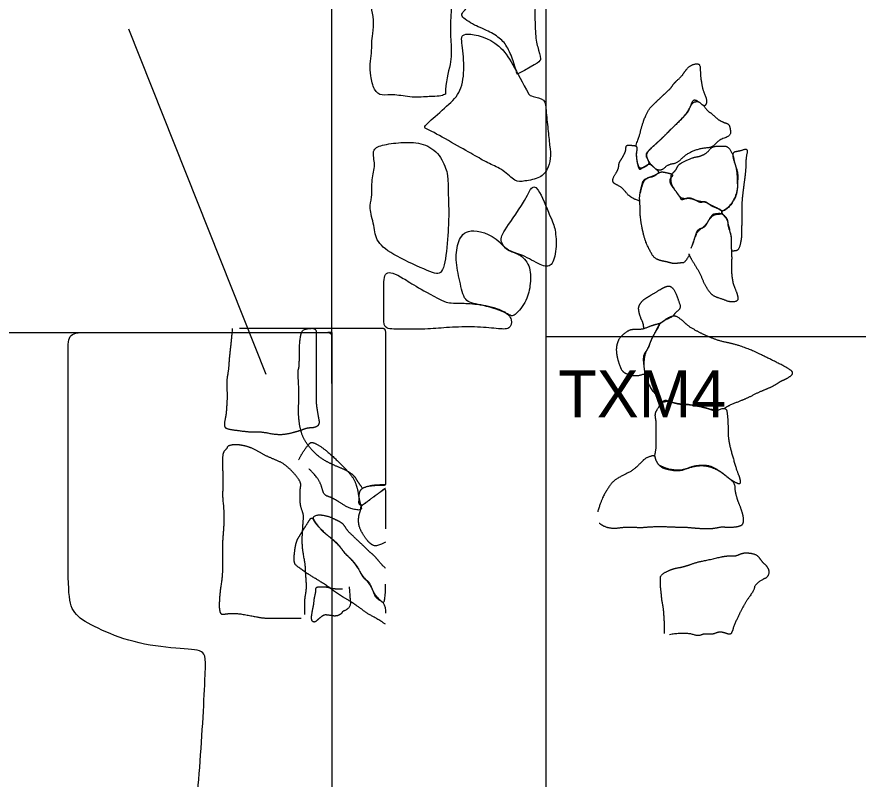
# Model space of a CAD drawing. Extents: x -238.8 to -151.2, y 363.7 to 449.3.
# Drawn here: x -209.81 to -200.87, y 405.22 to 413.32 of the extents above; entities that cross this region are included whole.
import ezdxf

# ---------------------------------------------------------------- set-up
doc = ezdxf.new("R2010")
doc.units = 0
for name, color, linetype in [('Building  Outline', 7, 'Continuous'), ('Chimney Base', 7, 'Continuous'), ('Default', 7, 'Continuous'), ('Feature Numbers', 7, 'Continuous'), ('Limestone Alignment', 7, 'Continuous'), ('Quad Labels', 7, 'Continuous'), ('Quadrat', 7, 'Continuous'), ('Stone', 7, 'Continuous'), ('Trench', 7, 'Continuous')]:
    doc.layers.add(name, color=color, linetype=linetype)

msp = doc.modelspace()

# ---------------------------------------------------------------- linework, layer by layer
at = {"layer": 'Building  Outline'}
msp.add_lwpolyline([(-206.4541, 380.0835), (-206.4659, 438.7662), (-200.888, 438.783)], dxfattribs=at)
msp.add_lwpolyline([(-204.1843, 416.0723), (-189.6575, 416.0723), (-189.6575, 401.6537), (-204.1843, 401.6537)], close=True, dxfattribs=at)
at = {"layer": 'Chimney Base'}
for points in [[(-206.1322, 408.3081), (-206.1796, 408.3689), (-206.2185, 408.441), (-206.3073, 408.502), (-206.4183, 408.5464), (-206.5348, 408.6019), (-206.6292, 408.6685), (-206.7402, 408.7961), (-206.7901, 408.907), (-206.8123, 409.0346), (-206.8179, 409.1567), (-206.8123, 409.2288), (-206.8123, 409.3897), (-206.8234, 409.5617), (-206.8068, 409.6006), (-206.8068, 409.817), (-206.7957, 409.9335), (-206.7679, 410.0119), (-206.5293, 410.0119), (-206.3628, 410.0119), (-206.1852, 410.0119), (-206.0464, 410.0119), (-205.9465, 410.0119), (-205.8909, 410.0119), (-205.8909, 409.8946), (-205.8909, 409.7171), (-205.8909, 409.5839), (-205.8909, 409.4674), (-205.8909, 409.129), (-205.8909, 408.8682), (-205.8909, 408.6407), (-205.8909, 408.4576), (-205.8909, 408.3799), (-205.8909, 408.3356), (-205.979, 408.3448), (-206.0794, 408.3287)], [(-207.5199, 410.0105), (-207.531, 409.8932), (-207.5365, 409.8322), (-207.5532, 409.6879), (-207.5587, 409.5825), (-207.5809, 409.4549), (-207.5754, 409.3273), (-207.5754, 409.2441), (-207.5865, 409.0887), (-207.6087, 408.9888), (-207.592, 408.9445), (-207.481, 408.9278), (-207.3478, 408.9112), (-207.2812, 408.9112), (-207.2035, 408.9112), (-207.0648, 408.8834), (-206.9593, 408.8834), (-206.8483, 408.9112), (-206.7762, 408.9334), (-206.7207, 408.9556), (-206.6485, 408.9556), (-206.5875, 408.9888), (-206.6041, 409.0776), (-206.6208, 409.1775), (-206.6263, 409.2441), (-206.6263, 409.3717), (-206.6263, 409.466), (-206.6263, 409.577), (-206.6263, 409.7157), (-206.6263, 409.8155), (-206.6263, 409.8766), (-206.6263, 409.9432), (-206.6263, 410.0105), (-206.7651, 410.0105), (-206.9593, 410.0105), (-207.2535, 410.0105), (-207.4422, 410.0105)], [(-206.7484, 406.9693), (-206.7484, 407.0747), (-206.7484, 407.1413), (-206.7318, 407.23), (-206.7318, 407.3077), (-206.7429, 407.4353), (-206.7429, 407.4964), (-206.7706, 407.6406), (-206.7762, 407.7183), (-206.7762, 407.8015), (-206.7706, 407.8903), (-206.7651, 407.9735), (-206.7595, 408.0234), (-206.7984, 408.1289), (-206.7984, 408.2287), (-206.7984, 408.3009), (-206.7873, 408.3674), (-206.8428, 408.4451), (-206.9038, 408.5117), (-206.9815, 408.5783), (-207.087, 408.6227), (-207.1869, 408.667), (-207.2757, 408.7225), (-207.3756, 408.7614), (-207.4921, 408.778), (-207.5698, 408.7614), (-207.5809, 408.7281), (-207.6198, 408.6948), (-207.6253, 408.5894), (-207.6198, 408.4174), (-207.6198, 408.3231), (-207.6253, 408.2287), (-207.6087, 408.0789), (-207.6087, 407.9236), (-207.6253, 407.7349), (-207.6253, 407.6184), (-207.6253, 407.4797), (-207.6253, 407.3798), (-207.6475, 407.2411), (-207.6586, 407.1024), (-207.6586, 407.0248), (-207.642, 406.9637), (-207.5587, 406.9804), (-207.4588, 406.9804), (-207.309, 406.9526), (-207.1924, 406.9304), (-207.1203, 406.9304), (-207.0481, 406.9304), (-206.9593, 406.9304), (-206.8539, 406.9304), (-206.7873, 406.9304)], [(-206.815, 408.6116), (-206.7817, 408.6781), (-206.7096, 408.778), (-206.6763, 408.8058), (-206.5875, 408.7614), (-206.4931, 408.6892), (-206.3877, 408.5894), (-206.2933, 408.4951), (-206.2212, 408.4007), (-206.1879, 408.3009), (-206.1768, 408.2232), (-206.1601, 408.1455), (-206.1379, 408.0678), (-206.2878, 408.1011), (-206.3877, 408.1677), (-206.4654, 408.2121), (-206.5486, 408.2398), (-206.5708, 408.3397), (-206.6208, 408.434), (-206.704, 408.5172)], [(-205.8909, 408.3467), (-205.9798, 408.3467), (-206.0631, 408.3356), (-206.1463, 408.3078), (-206.1741, 408.2634), (-206.1741, 408.1969), (-206.1796, 408.1414), (-206.1377, 408.1281), (-206.0763, 408.1755), (-206.0085, 408.2259), (-205.9568, 408.2641), (-205.912, 408.2963), (-205.8909, 408.3134)], [(-205.8909, 407.7363), (-205.9909, 407.6864), (-206.052, 407.7197), (-206.113, 407.7863), (-206.1685, 407.8917), (-206.1796, 407.9583), (-206.1741, 408.0249), (-206.1574, 408.0692), (-206.1519, 408.1247), (-206.0908, 408.1636), (-206.0187, 408.219), (-205.941, 408.2745), (-205.8909, 408.3189), (-205.8909, 408.219), (-205.8909, 408.0526), (-205.8909, 407.9416), (-205.8909, 407.8806)], [(-205.8909, 406.8653), (-205.9854, 406.9263), (-206.0908, 406.9818), (-206.1741, 407.0484), (-206.3128, 407.1371), (-206.4238, 407.2037), (-206.5126, 407.2758), (-206.6791, 407.3757), (-206.7457, 407.4201), (-206.8234, 407.4756), (-206.8623, 407.5089), (-206.8623, 407.6032), (-206.8456, 407.7142), (-206.829, 407.7641), (-206.7957, 407.8196), (-206.7402, 407.9083), (-206.7013, 407.9694), (-206.6736, 408.0082), (-206.607, 407.9083), (-206.557, 407.8473), (-206.4682, 407.7807), (-206.385, 407.7086), (-206.3239, 407.6143), (-206.2629, 407.5643), (-206.1963, 407.4922), (-206.1574, 407.409), (-206.1186, 407.348), (-206.0686, 407.3202), (-206.0298, 407.2315), (-205.9965, 407.1427), (-205.8909, 407.0872), (-205.8909, 406.9818)], [(-205.8909, 407.4589), (-205.941, 407.5089), (-205.9965, 407.581), (-206.0631, 407.6365), (-206.1241, 407.6975), (-206.2185, 407.7863), (-206.2962, 407.8584), (-206.3406, 407.9361), (-206.4183, 407.9749), (-206.5015, 408.0138), (-206.6236, 408.0304), (-206.681, 407.9883), (-206.56, 407.8553), (-206.4651, 407.7765), (-206.3844, 407.6998), (-206.3258, 407.6239), (-206.2503, 407.5492), (-206.1847, 407.464), (-206.1395, 407.3822), (-206.0969, 407.3362), (-206.0516, 407.2788), (-206.0129, 407.19), (-205.9513, 407.12), (-205.8909, 407.0761), (-205.8909, 407.2925)], [(-206.2767, 407.2633), (-206.2711, 407.169), (-206.26, 407.058), (-206.31, 407.0137), (-206.3488, 407.0026), (-206.3599, 406.9748), (-206.4154, 406.9471), (-206.5098, 406.9637), (-206.5486, 406.9637), (-206.6041, 406.9193), (-206.6485, 406.8805), (-206.6818, 406.9082), (-206.6707, 407.0026), (-206.6541, 407.0691), (-206.6485, 407.1413), (-206.6319, 407.2023), (-206.6319, 407.2578), (-206.5986, 407.2633), (-206.5153, 407.2633), (-206.4709, 407.2467), (-206.4043, 407.2411), (-206.3488, 407.2411)]]:
    msp.add_open_spline(points, degree=2, dxfattribs=at)
at = {"layer": 'Default'}
msp.add_open_spline([(-203.2335, 411.9465), (-203.1948, 412.0448), (-203.1733, 412.1361), (-203.1303, 412.265), (-203.0927, 412.3402), (-203.0282, 412.4047), (-202.9799, 412.453), (-202.9154, 412.5121), (-202.8563, 412.5658), (-202.824, 412.6195), (-202.7435, 412.6893), (-202.7058, 412.7484), (-202.6467, 412.8129), (-202.5447, 412.8344), (-202.5447, 412.7108), (-202.5285, 412.598), (-202.5124, 412.5336), (-202.4694, 412.4315), (-202.4963, 412.3617), (-202.5715, 412.4315), (-202.6252, 412.4423), (-202.6575, 412.3509), (-202.6897, 412.2919), (-202.7811, 412.2005), (-202.8832, 412.1039), (-202.9369, 412.0448), (-203.0336, 411.9588), (-203.0927, 411.9051), (-203.1303, 411.8568), (-203.0981, 411.7977), (-203.0871, 411.7551), (-203.1585, 411.7144), (-203.1946, 411.7125), (-203.2203, 411.8041), (-203.2229, 411.8779)], degree=2, dxfattribs=at)
at = {"layer": 'Feature Numbers'}
msp.add_line((-207.1591, 409.5199), (-208.6183, 413.1911), dxfattribs=at)
at = {"layer": 'Limestone Alignment'}
for points in [[(-202.5115, 412.3861), (-202.4694, 412.3187), (-202.4264, 412.3026), (-202.3673, 412.2381), (-202.2975, 412.2005), (-202.2384, 412.1844), (-202.2223, 412.1146), (-202.2276, 412.0555), (-202.3512, 412.0125), (-202.417, 411.932), (-202.5339, 411.9266), (-202.6414, 411.889), (-202.7273, 411.8353), (-202.7878, 411.7682), (-202.8899, 411.752), (-202.949, 411.693), (-203.0072, 411.6947), (-203.0405, 411.7265), (-203.0728, 411.7524), (-203.113, 411.827), (-203.1148, 411.8709), (-203.0807, 411.9146), (-202.9906, 411.9964), (-202.991, 411.9968), (-202.9166, 412.0676), (-202.8417, 412.1429), (-202.7652, 412.2169), (-202.6926, 412.2953), (-202.6622, 412.3457), (-202.6185, 412.4279), (-202.5677, 412.4215)], [(-203.1882, 411.363), (-203.2861, 411.4002), (-203.3452, 411.47), (-203.3882, 411.5184), (-203.4849, 411.5614), (-203.4634, 411.6312), (-203.4258, 411.6849), (-203.4097, 411.7332), (-203.4097, 411.7708), (-203.3667, 411.8353), (-203.3345, 411.9051), (-203.3345, 411.9588), (-203.2915, 411.9588), (-203.2109, 411.9535), (-203.227, 411.8675), (-203.2216, 411.8031), (-203.2055, 411.7279), (-203.1894, 411.6956), (-203.1196, 411.744), (-203.0766, 411.7655), (-203.0336, 411.7171), (-202.9724, 411.6683), (-203.0503, 411.6275), (-203.0984, 411.6129), (-203.1439, 411.5826), (-203.1659, 411.5313), (-203.1833, 411.4529)], [(-202.8535, 411.6492), (-202.8079, 411.6849), (-202.7797, 411.7494), (-202.726, 411.7816), (-202.6199, 411.8299), (-202.546, 411.8407), (-202.4735, 411.8756), (-202.417, 411.9481), (-202.319, 411.9481), (-202.2491, 411.9481), (-202.1955, 411.856), (-202.1858, 411.7897), (-202.1572, 411.6972), (-202.1518, 411.5935), (-202.1484, 411.4647), (-202.2156, 411.325), (-202.2862, 411.2706), (-202.3117, 411.2533), (-202.3571, 411.2864), (-202.4124, 411.3103), (-202.4915, 411.3555), (-202.5586, 411.3589), (-202.6457, 411.3944), (-202.7225, 411.3872), (-202.7622, 411.4059), (-202.8078, 411.473), (-202.8659, 411.568), (-202.8511, 411.6471)], [(-202.2103, 410.8365), (-202.1685, 410.8362), (-202.1309, 410.8523), (-202.1041, 410.9598), (-202.1041, 411.0296), (-202.0987, 411.1639), (-202.0987, 411.2606), (-202.0987, 411.3734), (-202.088, 411.4593), (-202.0772, 411.5506), (-202.0611, 411.6688), (-202.0557, 411.7601), (-202.0557, 411.8299), (-202.0329, 411.9266), (-202.1309, 411.8944), (-202.2062, 411.8836), (-202.19, 411.7923), (-202.1471, 411.6795), (-202.1471, 411.599), (-202.1484, 411.4915), (-202.1753, 411.3841), (-202.2653, 411.2713), (-202.3283, 411.2549), (-202.3012, 411.2169), (-202.2586, 411.1698), (-202.2456, 411.1035), (-202.216, 410.9868)], [(-202.6588, 410.7959), (-202.7058, 410.7073), (-202.7596, 410.7073), (-202.824, 410.6966), (-202.8993, 410.7181), (-202.9584, 410.7288), (-203.0336, 410.7557), (-203.0873, 410.847), (-203.1411, 410.9705), (-203.1787, 411.1585), (-203.184, 411.2391), (-203.184, 411.3089), (-203.1894, 411.368), (-203.1894, 411.4324), (-203.1679, 411.5238), (-203.1518, 411.5882), (-203.0873, 411.6204), (-203.039, 411.6258), (-202.9691, 411.6795), (-202.91, 411.6688), (-202.824, 411.6473), (-202.8778, 411.5936), (-202.8563, 411.5345), (-202.8133, 411.4808), (-202.7649, 411.4163), (-202.7488, 411.3734), (-202.6736, 411.4056), (-202.6091, 411.3841), (-202.5447, 411.3465), (-202.4963, 411.368), (-202.4372, 411.3196), (-202.3727, 411.2928), (-202.319, 411.2713), (-202.3123, 411.223), (-202.4061, 411.2205), (-202.4549, 411.1617), (-202.4935, 411.1018), (-202.5729, 411.043), (-202.602, 410.9847), (-202.6442, 410.8602)], [(-202.6682, 410.804), (-202.6467, 410.7557), (-202.5984, 410.6805), (-202.5447, 410.5891), (-202.507, 410.4925), (-202.4587, 410.4119), (-202.405, 410.3528), (-202.2975, 410.3206), (-202.2384, 410.2937), (-202.1363, 410.2991), (-202.1471, 410.3743), (-202.1954, 410.4817), (-202.2115, 410.616), (-202.2062, 410.7664), (-202.2115, 410.8416), (-202.2115, 410.949), (-202.2169, 411.0081), (-202.2491, 411.0994), (-202.2491, 411.1585), (-202.276, 411.2015), (-202.3244, 411.2337), (-202.3781, 411.2283), (-202.4157, 411.223), (-202.4587, 411.1585), (-202.4963, 411.0833), (-202.5769, 411.0618), (-202.6038, 410.9813), (-202.6252, 410.9061)], [(-203.1456, 410.011), (-203.1464, 410.0574), (-203.1787, 410.1218), (-203.2002, 410.197), (-203.2002, 410.2507), (-203.1572, 410.3098), (-203.0981, 410.3474), (-203.0443, 410.3797), (-202.9637, 410.428), (-202.9046, 410.4602), (-202.8563, 410.4602), (-202.8133, 410.4065), (-202.7757, 410.3045), (-202.7488, 410.2239), (-202.8133, 410.1756), (-202.8363, 410.1355), (-202.9228, 410.0981), (-202.9652, 410.0642), (-203.0209, 410.0518), (-203.092, 410.0286)], [(-202.2975, 409.1549), (-202.2438, 409.1926), (-202.1309, 409.2356), (-202.0396, 409.2732), (-201.9375, 409.3269), (-201.8462, 409.3645), (-201.7602, 409.4021), (-201.6903, 409.4504), (-201.6205, 409.4773), (-201.5453, 409.5364), (-201.6151, 409.5901), (-201.7871, 409.676), (-201.9483, 409.7566), (-202.0503, 409.7996), (-202.1793, 409.8425), (-202.2814, 409.864), (-202.3835, 409.8909), (-202.4963, 409.9392), (-202.5823, 409.9822), (-202.6736, 410.0359), (-202.722, 410.0842), (-202.8133, 410.1541), (-202.91, 410.1111), (-202.9852, 410.052), (-203.0175, 409.9822), (-203.0712, 409.8855), (-203.0981, 409.7942), (-203.1572, 409.7244), (-203.1411, 409.574), (-203.1249, 409.4773), (-203.0658, 409.3591), (-202.9745, 409.2678), (-202.9499, 409.2217), (-202.8956, 409.241), (-202.8677, 409.2336), (-202.8113, 409.217), (-202.7436, 409.2067), (-202.6511, 409.1998), (-202.5439, 409.1798), (-202.4727, 409.1619), (-202.4356, 409.1494), (-202.3517, 409.1465)], [(-203.1323, 409.5274), (-203.2109, 409.4988), (-203.3022, 409.5149), (-203.3721, 409.5471), (-203.4043, 409.6277), (-203.4258, 409.7029), (-203.4366, 409.7834), (-203.4258, 409.8586), (-203.3936, 409.9231), (-203.3022, 409.9983), (-203.2216, 410.0037), (-203.1518, 410.0037), (-203.0497, 410.0466), (-202.9625, 410.0668), (-203.0274, 409.9656), (-203.0639, 409.893), (-203.0984, 409.8079), (-203.1417, 409.723), (-203.1457, 409.6229)], [(-203.0298, 408.6483), (-203.0121, 408.7307), (-203.0121, 408.8381), (-203.0121, 408.9401), (-203.0121, 409.0153), (-203.0282, 409.1013), (-202.996, 409.1604), (-202.9315, 409.2571), (-202.8617, 409.2302), (-202.7649, 409.2033), (-202.6897, 409.2087), (-202.55, 409.1819), (-202.4587, 409.1604), (-202.3888, 409.1281), (-202.2706, 409.1765), (-202.2545, 409.0852), (-202.2491, 408.9724), (-202.2491, 408.8596), (-202.2276, 408.7414), (-202.19, 408.6125), (-202.1524, 408.4836), (-202.1256, 408.4245), (-202.1148, 408.3493), (-202.1739, 408.3708), (-202.2375, 408.4147), (-202.3226, 408.4808), (-202.3645, 408.5076), (-202.4747, 408.5491), (-202.5876, 408.5476), (-202.7082, 408.5124), (-202.7712, 408.4985), (-202.9149, 408.5174), (-202.9798, 408.5575)], [(-203.6192, 407.9411), (-203.5709, 407.9035), (-203.4688, 407.882), (-203.3452, 407.8981), (-203.2754, 407.8981), (-203.1679, 407.8927), (-203.0605, 407.9035), (-202.91, 407.9035), (-202.8026, 407.8981), (-202.7005, 407.8981), (-202.593, 407.8874), (-202.507, 407.882), (-202.4103, 407.882), (-202.3136, 407.9035), (-202.2438, 407.8927), (-202.1417, 407.9035), (-202.088, 407.925), (-202.0826, 407.9948), (-202.1094, 408.0915), (-202.1417, 408.1667), (-202.1739, 408.2741), (-202.1739, 408.36), (-202.2599, 408.4352), (-202.3459, 408.4997), (-202.4479, 408.5534), (-202.5661, 408.5534), (-202.6467, 408.5373), (-202.7596, 408.489), (-202.8778, 408.5051), (-202.9691, 408.5319), (-203.0228, 408.6179), (-203.0228, 408.6662), (-203.1249, 408.634), (-203.1733, 408.5856), (-203.2539, 408.5051), (-203.3399, 408.4621), (-203.4688, 408.3923), (-203.5333, 408.301), (-203.5978, 408.1882), (-203.6354, 408.0592)], [(-202.9261, 406.7648), (-202.9261, 406.8185), (-202.9261, 406.8937), (-202.9315, 406.9742), (-202.9369, 407.0387), (-202.953, 407.1193), (-202.9584, 407.1837), (-202.9691, 407.275), (-202.9691, 407.3287), (-202.9691, 407.3878), (-202.8724, 407.4415), (-202.7972, 407.463), (-202.7327, 407.4738), (-202.6467, 407.5006), (-202.5715, 407.5275), (-202.4587, 407.549), (-202.3244, 407.5812), (-202.2599, 407.5919), (-202.2008, 407.5919), (-202.1632, 407.5919), (-202.088, 407.6242), (-202.0235, 407.6242), (-201.9375, 407.6027), (-201.8838, 407.5221), (-201.8462, 407.4953), (-201.8086, 407.4308), (-201.83, 407.361), (-201.8891, 407.3395), (-201.9697, 407.275), (-201.9697, 407.2321), (-202.0396, 407.1354), (-202.1041, 407.0279), (-202.1363, 406.9581), (-202.1847, 406.8561), (-202.2169, 406.7486), (-202.2706, 406.7701), (-202.3459, 406.7862), (-202.4157, 406.754), (-202.5017, 406.7648), (-202.5661, 406.7379), (-202.6467, 406.7648), (-202.7757, 406.7701), (-202.8724, 406.754)]]:
    msp.add_open_spline(points, degree=2, dxfattribs=at)
at = {"layer": 'Quadrat'}
for p, q in [((-216.4601, 409.9673), (-206.4601, 409.9673)), ((-206.4601, 409.9673), (-206.4601, 399.9673)), ((-204.1843, 409.9241), (-189.6575, 409.9241))]:
    msp.add_line(p, q, dxfattribs=at)
at = {"layer": 'Stone'}
for points in [[(-205.2531, 412.5013), (-205.2573, 412.6276), (-205.1857, 412.8382), (-205.1941, 413.0235), (-205.2068, 413.2551), (-205.1773, 413.4909), (-205.3036, 413.7352), (-205.3709, 414.0131), (-205.3793, 414.2195), (-205.5982, 414.2405), (-205.7666, 414.2363), (-205.9645, 414.2363), (-206.0529, 414.1226), (-206.0655, 414.0089), (-206.0444, 413.811), (-206.0444, 413.5331), (-206.0486, 413.432), (-206.0108, 413.293), (-206.0276, 413.1372), (-206.0402, 413.0488), (-206.036, 412.9393), (-206.0571, 412.8213), (-206.0529, 412.7034), (-206.015, 412.535), (-205.935, 412.4802), (-205.8003, 412.5055), (-205.6109, 412.4592), (-205.4088, 412.4802), (-205.3162, 412.476), (-205.2531, 412.5013), (-205.2531, 412.5013), (-205.2531, 412.5013)], [(-204.491, 412.7132), (-204.2582, 412.8373), (-204.227, 412.8607), (-204.2778, 413.0053), (-204.3012, 413.1382), (-204.3051, 413.4548), (-204.2856, 413.5564), (-204.3012, 413.5876), (-204.3832, 413.5837), (-204.4496, 413.5837), (-204.4809, 413.6228), (-204.6059, 413.6267), (-204.7817, 413.6424), (-204.9106, 413.6385), (-204.977, 413.5994), (-204.9614, 413.5759), (-204.9887, 413.5329), (-205.0434, 413.486), (-205.0239, 413.443), (-205.0239, 413.4157), (-205.0825, 413.361), (-205.0825, 413.3219), (-205.0083, 413.275), (-204.9237, 413.2215), (-204.8457, 413.1982), (-204.6835, 413.1094), (-204.5972, 413.019), (-204.5308, 412.8511), (-204.491, 412.7132), (-204.491, 412.7132), (-204.491, 412.7132)], [(-204.3691, 412.5013), (-204.5038, 412.7498), (-204.6469, 413.0782), (-205.0889, 413.1709), (-205.0847, 413.0782), (-205.0468, 412.7919), (-205.0805, 412.5223), (-205.2278, 412.3834), (-205.4551, 412.1854), (-205.4888, 412.1433), (-205.4383, 412.1307), (-205.1436, 411.9622), (-204.9247, 411.8401), (-204.79, 411.7601), (-204.6385, 411.7011), (-204.508, 411.5622), (-204.428, 411.5748), (-204.2302, 411.6085), (-204.1712, 411.7011), (-204.1291, 411.8106), (-204.146, 411.9538), (-204.1628, 412.1223), (-204.1881, 412.3413), (-204.1839, 412.4508), (-204.3438, 412.476), (-204.3691, 412.5013), (-204.3691, 412.5013), (-204.3691, 412.5013)], [(-205.2182, 411.2323), (-205.2256, 411.6229), (-205.2329, 411.6745), (-205.3213, 411.8882), (-205.5128, 411.9914), (-205.7265, 411.9914), (-205.9401, 411.9619), (-206.0432, 411.9103), (-205.9917, 411.7482), (-206.0432, 411.6008), (-206.0285, 411.387), (-206.0727, 411.306), (-206.0064, 411.0996), (-205.999, 410.9301), (-205.8001, 410.7827), (-205.4023, 410.6059), (-205.2845, 410.5616), (-205.2329, 410.8564), (-205.2182, 411.2323), (-205.2182, 411.2323), (-205.2182, 411.2323)], [(-204.3489, 411.4902), (-204.4373, 411.3207), (-204.6141, 411.0775), (-204.6901, 410.944), (-204.5904, 410.8299), (-204.4422, 410.8011), (-204.2311, 410.6722), (-204.1206, 410.6574), (-204.069, 410.8491), (-204.0837, 411.0775), (-204.1279, 411.166), (-204.2826, 411.5565), (-204.3489, 411.4902), (-204.3489, 411.4902), (-204.3489, 411.4902)], [(-204.6731, 410.9228), (-204.7836, 411.0259), (-205.0267, 411.0849), (-205.1224, 410.9449), (-205.1519, 410.7459), (-205.1003, 410.51), (-205.0559, 410.2845), (-204.9088, 410.2744), (-204.5853, 410.1783), (-204.542, 410.1105), (-204.3931, 410.289), (-204.3489, 410.4585), (-204.3416, 410.6648), (-204.4521, 410.8048), (-204.5847, 410.8269), (-204.6731, 410.9228), (-204.6731, 410.9228), (-204.6731, 410.9228)], [(-205.2477, 410.289), (-205.5055, 410.4142), (-205.7265, 410.569), (-205.9106, 410.6427), (-205.9106, 410.4363), (-205.9106, 410.09), (-205.9106, 410.0015), (-205.7044, 410.0015), (-205.4318, 410.0015), (-205.2256, 410.0236), (-204.9383, 410.031), (-204.6952, 410.0089), (-204.5626, 409.9942), (-204.5405, 410.1047), (-204.6141, 410.2005), (-204.8572, 410.2668), (-205.0856, 410.2816), (-205.1372, 410.2742), (-205.2477, 410.289), (-205.2477, 410.289), (-205.2477, 410.289)]]:
    msp.add_open_spline(points, degree=3, dxfattribs=at)
at = {"layer": 'Trench'}
msp.add_open_spline([(-206.4601, 409.9673), (-207.729, 409.9673), (-208.6761, 409.9673), (-209.0693, 409.9673), (-209.2659, 409.9673), (-209.2659, 409.7859), (-209.2659, 409.3211), (-209.2659, 408.5023), (-209.2659, 407.6792), (-209.2659, 407.1421), (-209.2068, 406.9611), (-208.9734, 406.8269), (-208.5824, 406.6634), (-208.0864, 406.5992), (-207.8005, 406.5992), (-207.8005, 406.4416), (-207.8647, 405.2075), (-207.9697, 404.396), (-207.9697, 403.5203), (-207.8647, 402.6435), (-207.8647, 402.2057), (-207.8647, 401.5635), (-207.783, 401.0148), (-207.783, 400.5944), (-207.713, 400.1624), (-207.682, 399.9673), (-207.6515, 399.9673), (-207.5436, 399.9673), (-207.1643, 399.9673), (-206.8083, 399.9673), (-206.5866, 399.9673), (-206.4601, 399.9685), (-206.4601, 400.0018), (-206.4601, 400.182), (-206.4601, 400.7557), (-206.4601, 401.2995), (-206.4601, 401.6764), (-206.4601, 402.1968), (-206.4601, 402.8006), (-206.4601, 403.7307), (-206.4601, 404.1977), (-206.4601, 404.7581), (-206.4601, 405.2785), (-206.4601, 405.9477), (-206.4601, 406.5015), (-206.4635, 406.9962), (-206.4601, 407.3555), (-206.4601, 407.6123), (-206.4601, 408.1294), (-206.4601, 408.5097), (-206.4601, 408.9467), (-206.4601, 409.1415), (-206.4601, 409.3583), (-206.4601, 409.6786), (-206.4601, 409.8954), (-206.4601, 409.9621), (-206.5257, 409.9673), (-206.4601, 409.9673), (-206.4601, 409.9673), (-206.4601, 409.9673)], degree=3, dxfattribs=at)

# ---------------------------------------------------------------- texts
at = {"layer": 'Quad Labels'}
msp.add_text('TXM4', height=0.5, dxfattribs=at).set_placement((-204.0532, 409.0645))

doc.saveas('drawing.dxf')
